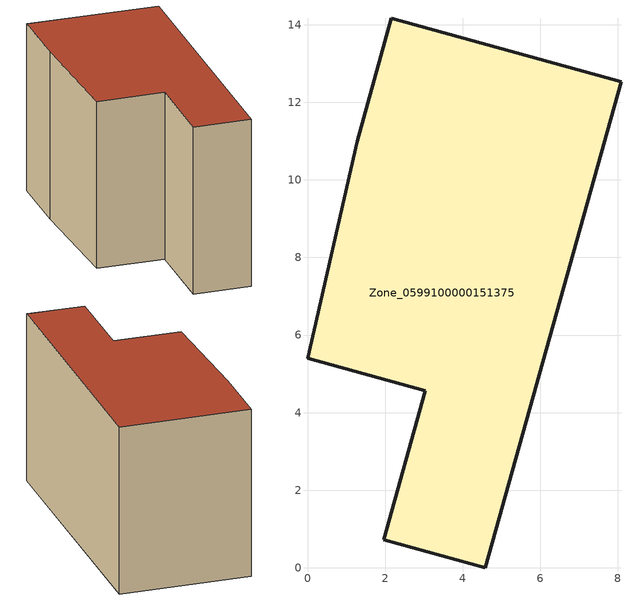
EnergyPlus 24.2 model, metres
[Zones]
Zone_0599100000151375
 floor ground (C_G): 8.08,12.53 4.58,0 1.97,0.72 3.04,4.57 0,5.41 1.28,11 2.16,14.17 z0
 wall outside (C_F): 4.58,0 8.08,12.53 2.16,14.17 1.28,11 0,5.41 3.04,4.57 1.97,0.72 4.58,0 z0:8.05
 roof outside (C_R): 8.08,12.53 2.16,14.17 1.28,11 0,5.41 3.04,4.57 1.97,0.72 4.58,0 z8.05
[BUILDING]
Pand.0599100000151375: North Axis=0; Terrain=City; Loads Convergence Tolerance Value=0.04; Temperature Convergence Tolerance Value=0.4; Solar Distribution=FullExterior; Maximum Number of Warmup Days=25; Minimum Number of Warmup Days=1
[Site:Location]
Rotterdam.The.Hague.AP_ZH_NLD Design_Conditions: Latitude=51.96; Longitude=4.45; Time Zone=1; Elevation=-4.5
[SITE:GROUNDTEMPERATURE:BUILDINGSURFACE]
18, 18, 18, 18, 18, 18, 18, 18, 18, 18, 18, 18
[MATERIAL] Thermal Absorptance=0.9; Solar Absorptance=0.7; Visible Absorptance=0.7
Name | Roughness | Thickness | Conductivity | Density | Specific Heat
G.TI.1975-1991 | MediumSmooth | 0.15 | 0.288461 | 540 | 1210
F.TI.1975-1991 | Rough | 0.3 | 0.230769 | 1920 | 840
R.TI.1975-1991 | MediumRough | 0.2 | 0.153846 | 1500 | 1000
[CONSTRUCTION]
C_G: G.TI.1975-1991
C_F: F.TI.1975-1991
C_R: R.TI.1975-1991
[ZONE]
Zone_0599100000151375: Type=1; Multiplier=1; Ceiling Height=Autocalculate; Volume=Autocalculate; Floor Area=autocalculate; Part of Total Floor Area=Yes
[ZONEINFILTRATION:DESIGNFLOWRATE]
Infil_Zone_0599100000151375: Zone or ZoneList or Space or SpaceList=Zone_0599100000151375; Schedule=AlwaysOn; Design Flow Rate Calculation Method=Flow/Area; Flow Rate per Floor Area=0.003; Constant Term Coefficient=1; Temperature Term Coefficient=0; Velocity Term Coefficient=0; Velocity Squared Term Coefficient=0
[HVACTEMPLATE:ZONE:IDEALLOADSAIRSYSTEM]
Zone_0599100000151375: Maximum Heating Supply Air Temperature=50; Minimum Cooling Supply Air Temperature=13; Maximum Heating Supply Air Humidity Ratio=0.0156; Minimum Cooling Supply Air Humidity Ratio=0.0077; Heating Limit=NoLimit; Cooling Limit=NoLimit; Dehumidification Control Type=ConstantSensibleHeatRatio; Cooling Sensible Heat Ratio=0.7; Dehumidification Setpoint=60; Humidification Control Type=None; Humidification Setpoint=30; Outdoor Air Method=None; Outdoor Air Flow Rate per Person=0.00944; Outdoor Air Flow Rate per Zone Floor Area=0; Outdoor Air Flow Rate per Zone=0; Demand Controlled Ventilation Type=None; Outdoor Air Economizer Type=NoEconomizer; Heat Recovery Type=None; Sensible Heat Recovery Effectiveness=0.7; Latent Heat Recovery Effectiveness=0.65
[ZONECONTROL:THERMOSTAT]
ThermostatControl_Zone_0599100000151375: Zone or ZoneList=Zone_0599100000151375; Control Type Schedule=DualSetpointControlType; Control 1=Thermostat_Zone_0599100000151375; Temperature Difference Between Cutout And Setpoint=0
[THERMOSTATSETPOINT:DUALSETPOINT]
Thermostat_Zone_0599100000151375: Heating Setpoint Temperature Schedule=HeatingSetpoint_Zone_0599100000151375; Cooling Setpoint Temperature Schedule=CoolingSetpoint_Zone_0599100000151375
[SCHEDULE:COMPACT]
HeatingSetpoint_Zone_0599100000151375: Through: 12/31, For: AllDays, Until: 24:00, 21
CoolingSetpoint_Zone_0599100000151375: Through: 12/31, For: AllDays, Until: 24:00, 24
DualSetpointControlType: Through: 12/31, For: AllDays, Until: 24:00, 4
AlwaysOn: Through: 12/31, For: AllDays, Until: 24:00, 1
